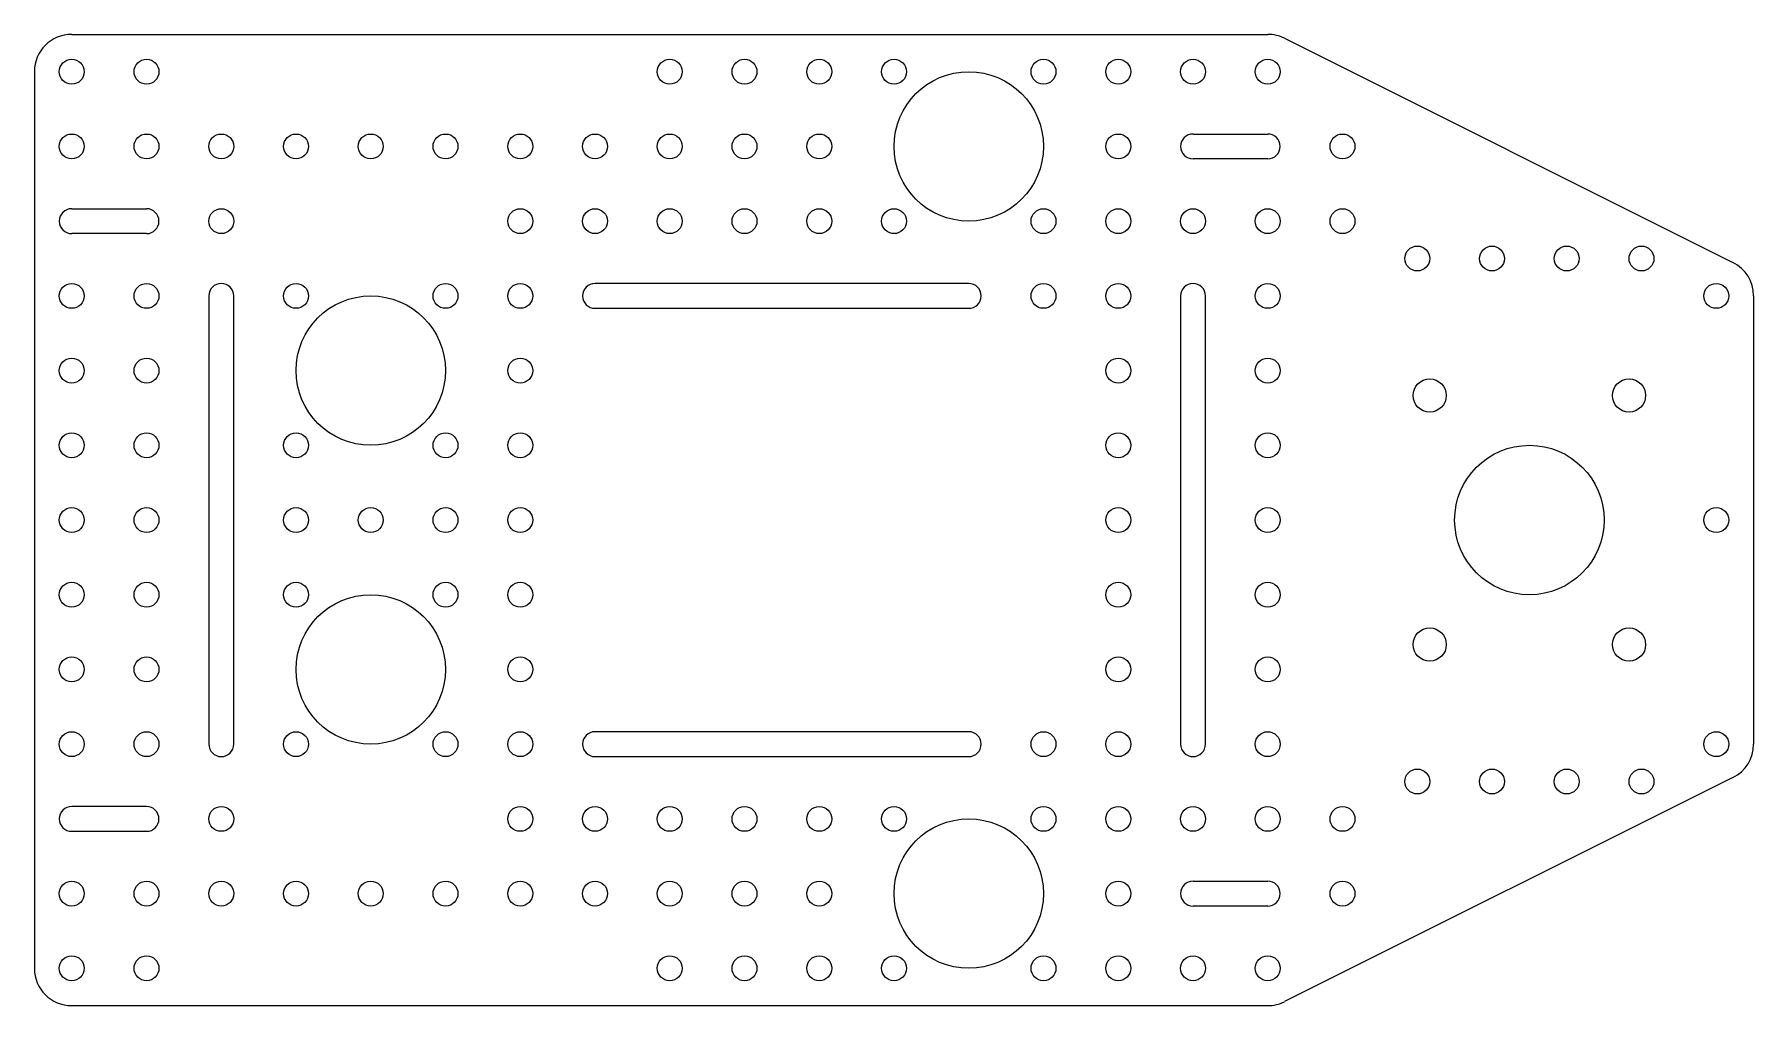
# Model space of a CAD drawing. Header units: millimetres. Extents: x 387 to 594, y 391 to 508.
import ezdxf

# ---------------------------------------------------------------- set-up
doc = ezdxf.new("R2010")
doc.units = ezdxf.units.MM
doc.layers.add('Default', color=7, linetype='Continuous')

msp = doc.modelspace()

# ---------------------------------------------------------------- linework, layer by layer
at = {"layer": 'Default', "color": 7, "linetype": 'Continuous'}
for p, q in [((391.43, 507.74), (535.43, 507.74)), ((537.44, 507.27), (591.44, 480.27)), ((386.93, 503.24), (386.93, 395.24)), ((526.43, 495.74), (535.43, 495.74)), ((535.43, 492.74), (526.43, 492.74)), ((391.43, 486.74), (400.43, 486.74)), ((400.43, 483.74), (391.43, 483.74)), ((407.93, 476.24), (407.93, 422.24)), ((410.93, 422.24), (410.93, 476.24)), ((499.43, 477.74), (454.43, 477.74)), ((524.93, 476.24), (524.93, 422.24)), ((527.93, 422.24), (527.93, 476.24)), ((593.93, 476.24), (593.93, 422.24)), ((454.43, 474.74), (499.43, 474.74)), ((499.43, 423.74), (454.43, 423.74)), ((454.43, 420.74), (499.43, 420.74)), ((591.44, 418.22), (537.44, 391.22)), ((400.43, 414.74), (391.43, 414.74)), ((391.43, 411.74), (400.43, 411.74)), ((526.43, 405.74), (535.43, 405.74)), ((535.43, 402.74), (526.43, 402.74)), ((391.43, 390.74), (535.43, 390.74))]:
    msp.add_line(p, q, dxfattribs=at)
for centre, radius in [((391.43, 503.24), 1.5), ((400.43, 503.24), 1.5), ((463.43, 503.24), 1.5), ((472.43, 503.24), 1.5), ((481.43, 503.24), 1.5), ((490.43, 503.24), 1.5), ((499.43, 494.24), 9), ((508.43, 503.24), 1.5), ((517.43, 503.24), 1.5), ((526.43, 503.24), 1.5), ((535.43, 503.24), 1.5), ((391.43, 494.24), 1.5), ((400.43, 494.24), 1.5), ((409.43, 494.24), 1.5), ((418.43, 494.24), 1.5), ((427.43, 494.24), 1.5), ((436.43, 494.24), 1.5), ((445.43, 494.24), 1.5), ((454.43, 494.24), 1.5), ((463.43, 494.24), 1.5), ((472.43, 494.24), 1.5), ((481.43, 494.24), 1.5), ((517.43, 494.24), 1.5), ((544.43, 494.24), 1.5), ((409.43, 485.24), 1.5), ((445.43, 485.24), 1.5), ((454.43, 485.24), 1.5), ((463.43, 485.24), 1.5), ((472.43, 485.24), 1.5), ((481.43, 485.24), 1.5), ((490.43, 485.24), 1.5), ((508.43, 485.24), 1.5), ((517.43, 485.24), 1.5), ((526.43, 485.24), 1.5), ((535.43, 485.24), 1.5), ((544.43, 485.24), 1.5), ((553.43, 480.74), 1.5), ((562.43, 480.74), 1.5), ((571.43, 480.74), 1.5), ((580.43, 480.74), 1.5), ((391.43, 476.24), 1.5), ((400.43, 476.24), 1.5), ((418.43, 476.24), 1.5), ((427.43, 467.24), 9), ((436.43, 476.24), 1.5), ((445.43, 476.24), 1.5), ((508.43, 476.24), 1.5), ((517.43, 476.24), 1.5), ((535.43, 476.24), 1.5), ((589.43, 476.24), 1.5), ((391.43, 467.24), 1.5), ((400.43, 467.24), 1.5), ((445.43, 467.24), 1.5), ((517.43, 467.24), 1.5), ((535.43, 467.24), 1.5), ((554.93, 464.24), 2), ((578.93, 464.24), 2), ((391.43, 458.24), 1.5), ((400.43, 458.24), 1.5), ((418.43, 458.24), 1.5), ((436.43, 458.24), 1.5), ((445.43, 458.24), 1.5), ((517.43, 458.24), 1.5), ((535.43, 458.24), 1.5), ((566.93, 449.24), 9), ((391.43, 449.24), 1.5), ((400.43, 449.24), 1.5), ((418.43, 449.24), 1.5), ((427.43, 449.24), 1.5), ((436.43, 449.24), 1.5), ((445.43, 449.24), 1.5), ((517.43, 449.24), 1.5), ((535.43, 449.24), 1.5), ((589.43, 449.24), 1.5), ((391.43, 440.24), 1.5), ((400.43, 440.24), 1.5), ((418.43, 440.24), 1.5), ((436.43, 440.24), 1.5), ((445.43, 440.24), 1.5), ((517.43, 440.24), 1.5), ((535.43, 440.24), 1.5), ((427.43, 431.24), 9), ((554.93, 434.24), 2), ((578.93, 434.24), 2), ((391.43, 431.24), 1.5), ((400.43, 431.24), 1.5), ((445.43, 431.24), 1.5), ((517.43, 431.24), 1.5), ((535.43, 431.24), 1.5), ((391.43, 422.24), 1.5), ((400.43, 422.24), 1.5), ((418.43, 422.24), 1.5), ((436.43, 422.24), 1.5), ((445.43, 422.24), 1.5), ((508.43, 422.24), 1.5), ((517.43, 422.24), 1.5), ((535.43, 422.24), 1.5), ((589.43, 422.24), 1.5), ((553.43, 417.74), 1.5), ((562.43, 417.74), 1.5), ((571.43, 417.74), 1.5), ((580.43, 417.74), 1.5), ((409.43, 413.24), 1.5), ((445.43, 413.24), 1.5), ((454.43, 413.24), 1.5), ((463.43, 413.24), 1.5), ((472.43, 413.24), 1.5), ((481.43, 413.24), 1.5), ((490.43, 413.24), 1.5), ((508.43, 413.24), 1.5), ((517.43, 413.24), 1.5), ((526.43, 413.24), 1.5), ((535.43, 413.24), 1.5), ((544.43, 413.24), 1.5), ((499.43, 404.24), 9), ((391.43, 404.24), 1.5), ((400.43, 404.24), 1.5), ((409.43, 404.24), 1.5), ((418.43, 404.24), 1.5), ((427.43, 404.24), 1.5), ((436.43, 404.24), 1.5), ((445.43, 404.24), 1.5), ((454.43, 404.24), 1.5), ((463.43, 404.24), 1.5), ((472.43, 404.24), 1.5), ((481.43, 404.24), 1.5), ((517.43, 404.24), 1.5), ((544.43, 404.24), 1.5), ((391.43, 395.24), 1.5), ((400.43, 395.24), 1.5), ((463.43, 395.24), 1.5), ((472.43, 395.24), 1.5), ((481.43, 395.24), 1.5), ((490.43, 395.24), 1.5), ((508.43, 395.24), 1.5), ((517.43, 395.24), 1.5), ((526.43, 395.24), 1.5), ((535.43, 395.24), 1.5)]:
    msp.add_circle(centre, radius, dxfattribs=at)
for centre, radius, start, end in [((391.43, 503.24), 4.5, 90, 180), ((535.43, 503.24), 4.5, 63.4349, 90), ((526.43, 494.24), 1.5, 90, 270), ((535.43, 494.24), 1.5, 270, 90), ((391.43, 485.24), 1.5, 90, 270), ((400.43, 485.24), 1.5, 270, 90), ((589.43, 476.24), 4.5, 0, 63.4349), ((409.43, 476.24), 1.5, 0, 180), ((454.43, 476.24), 1.5, 90, 270), ((499.43, 476.24), 1.5, 270, 90), ((526.43, 476.24), 1.5, 0, 180), ((454.43, 422.24), 1.5, 90, 270), ((499.43, 422.24), 1.5, 270, 90), ((409.43, 422.24), 1.5, 180, 0), ((526.43, 422.24), 1.5, 180, 0), ((589.43, 422.24), 4.5, 296.5651, 0), ((391.43, 413.24), 1.5, 90, 270), ((400.43, 413.24), 1.5, 270, 90), ((526.43, 404.24), 1.5, 90, 270), ((535.43, 404.24), 1.5, 270, 90), ((391.43, 395.24), 4.5, 180, 270), ((535.43, 395.24), 4.5, 270, 296.5651)]:
    msp.add_arc(centre, radius, start, end, dxfattribs=at)

doc.saveas('drawing.dxf')
